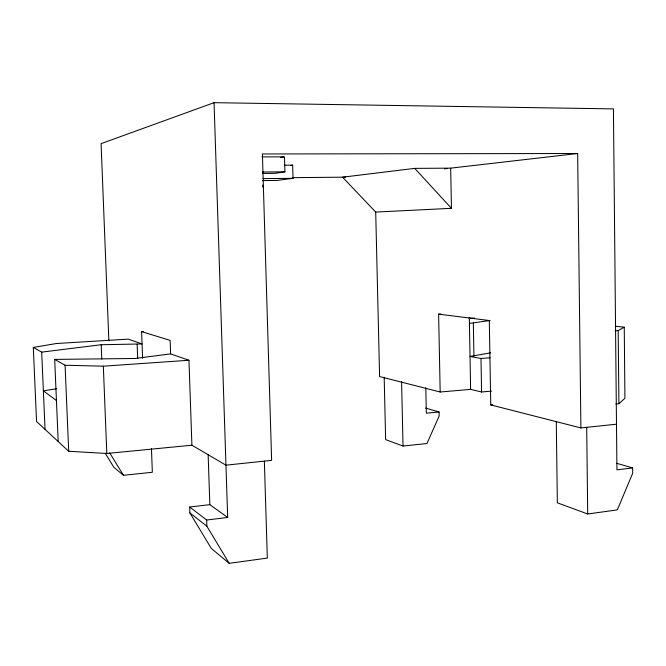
<?xml version="1.0" encoding="UTF-8"?>
<svg xmlns="http://www.w3.org/2000/svg" width="666" height="666" viewBox="0 0 666 666"><rect width="100%" height="100%" fill="white"/><g stroke="black" fill="none" stroke-linecap="round" stroke-linejoin="round"><path stroke-width="1" d="M615.817 404.029L618.897 403.729L624.916 398.285L624.258 327.206L615.259 326.19M615.101 330.794L618.198 330.577L624.258 327.206M556.277 421.711L557.35 502.813L587.703 513.977L617.324 509.898L632.7 473.235L632.65 467.915L616.932 469.838L613.428 108.891L214.052 102.672L101.082 143.64L108.866 340.809M490.084 357.8L480.994 358.491L470.021 356.443L490.659 352.83M280.461 157.576L283.475 157.026M33.3 347.427L56.402 343.514L128.222 339.136L142.058 343.947L101.199 344.73L41.692 352.131L33.3 347.427L36.555 421.495L68.698 451.282L106.81 453.479L191.908 445.213L225.957 465.159L271.628 460.364L262.404 153.963L577.655 153.513L580.902 427.93L616.491 424.2M290.659 165.476L292.649 165.16L293.023 178.33L277.073 180.444L262.645 180.594M469.422 323.385L490.109 320.521M56.668 388.753L43.373 390.834L56.435 400.574M261.929 156.893L284.482 156.843L284.915 171.836L274.875 173.343L262.795 173.443M214.052 102.672L227.68 517.457L209.84 504.653L189.677 507.017L189.885 512.912L211.322 548.459L229.179 563.328L267.324 558.083L264.36 461.13M577.655 153.513L450.674 168.148L414.71 168.381L342.565 177.189L375.707 212.071L379.595 376.548L440.176 392.008L470.629 389.369L481.585 391.991L491.658 391.1M189.677 507.017L206.66 520.021L227.68 517.457M444.53 168.856L447.602 168.498M105.378 453.513L113.861 467.299L123.468 475.299L152.339 472.277L151.457 448.559M384.174 377.222L385.631 439.635L403.03 446.037L426.964 443.531L439.16 416.009L439.077 411.971L425.591 408.075M440.176 392.008L438.619 314.136L489.302 320.521L490.75 404.92L492.773 404.728M439.077 411.971L426.332 413.17L425.799 387.762M58.192 441.541L54.679 359.407L65.077 365.234L103.33 366.183L188.953 360.264L191.908 445.213M188.953 360.264L170.629 353.887L135.123 358.475L54.679 359.407M469.255 318.331L474.4 318.023M142.599 358.308L141.592 331.61L143.615 331.485M438.619 314.136L440.659 314.019M375.707 212.071L451.448 208.325L450.674 168.148M292.799 177.664L345.596 177.156M263.037 178.621L293.023 178.33M262.337 172.011L284.915 171.836M284.415 165.201L292.649 165.16M490.75 404.92L580.902 427.93M616.791 463.328L632.65 467.915M141.592 331.61L170.138 340.384L170.629 353.887M189.885 512.912L206.876 526.198L229.179 563.328M414.71 168.381L451.448 208.325M109.699 452.88L123.468 475.299M65.077 365.234L68.698 451.282M41.692 352.131L45.047 429.362M103.33 366.183L106.81 453.479M101.199 344.73L101.773 359.057M137.146 344.255L137.687 358.641M208.15 454.72L209.84 504.653M206.66 520.021L206.876 526.198M262.729 185.081L262.787 187.088M401.59 381.618L403.03 446.037M480.994 358.491L481.585 391.991M473.335 323.135L473.934 356.152M469.314 317.357L470.629 389.369M586.704 427.322L587.703 513.977M618.198 330.577L618.897 403.729"/></g></svg>
